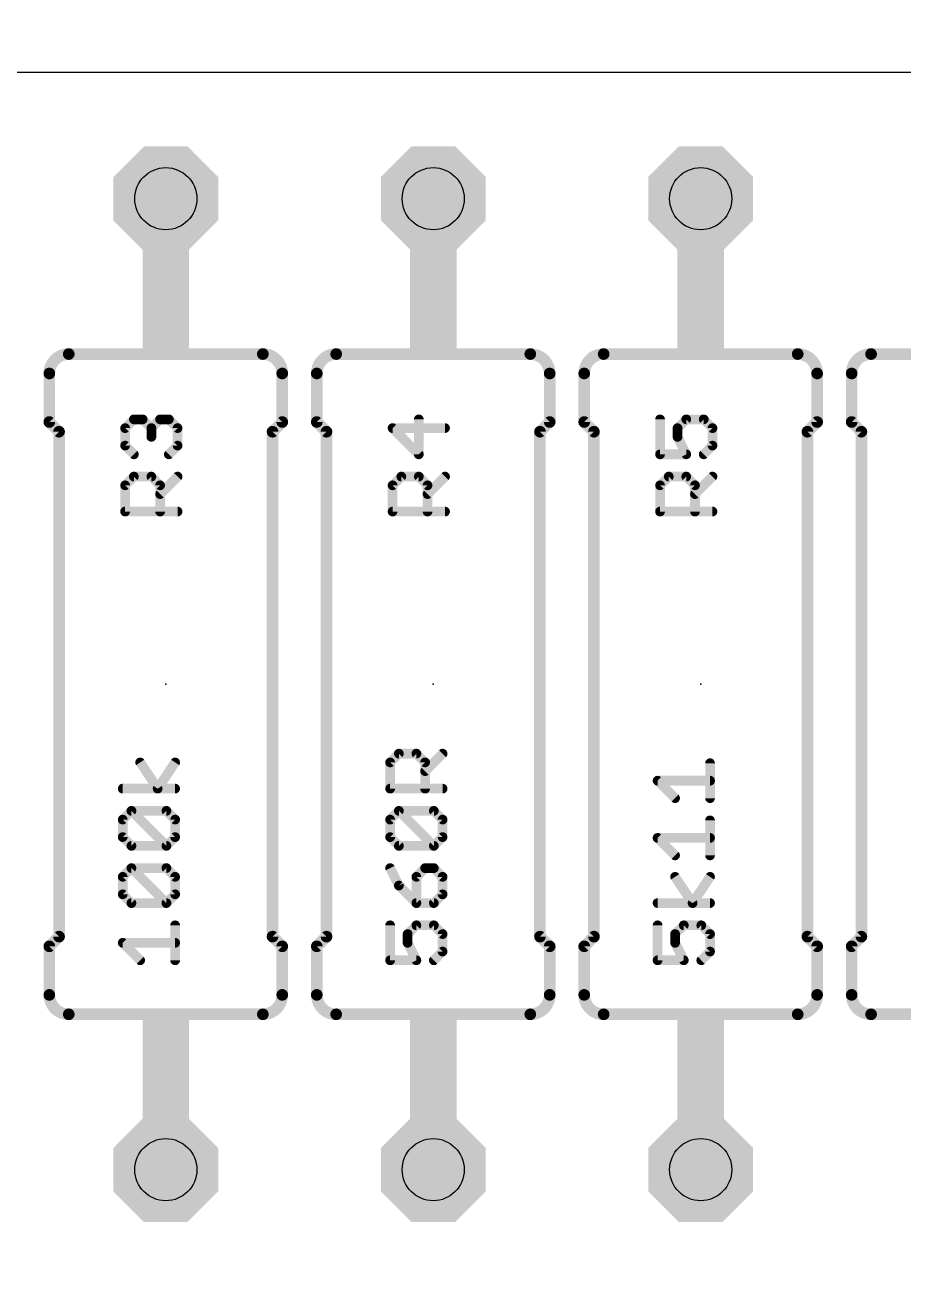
# Model space of a CAD drawing. Header units: inches. Extents: x -5 to 142, y -3 to 122.
# Drawn here: x 45.66 to 57.15, y 64.89 to 81.12 of the extents above; entities that cross this region are included whole.
import ezdxf

# ---------------------------------------------------------------- set-up
doc = ezdxf.new("R2010")
doc.units = ezdxf.units.IN
doc.header["$MEASUREMENT"] = 0
for name, color, linetype in [('17', 82, 'Continuous'), ('20', 7, 'Continuous'), ('21', 253, 'Continuous'), ('23', 7, 'Continuous'), ('25', 253, 'Continuous'), ('27', 253, 'Continuous'), ('29', 253, 'Continuous'), ('44', 253, 'Continuous'), ('51', 253, 'Continuous')]:
    doc.layers.add(name, color=color, linetype=linetype)

# ---------------------------------------------------------------- blocks, each defined once
blk = doc.blocks.new('RECT')
blk.add_solid([(-0.5, -0.5), (0.5, -0.5), (-0.5, 0.5), (0.5, 0.5)])
blk = doc.blocks.new('OCTAGONP')
at = {"const_width": 0.5}
blk.add_lwpolyline([(-0.25, -0.1036), (-0.25, 0.1036), (-0.1036, 0.25), (0.1036, 0.25), (0.25, 0.1036), (0.25, -0.1036), (0.1036, -0.25), (-0.1036, -0.25), (-0.25, -0.1036), (-0.25, 0.1036)], dxfattribs=at)

msp = doc.modelspace()

# ---------------------------------------------------------------- linework, layer by layer
msp.add_lwpolyline([(137, 106.5), (128, 106.5), (128, 85.5), (109.5, 85.5), (109.5, 80.5), (2, 80.5), (2, 34.5), (127, 34.5), (127, 9.5), (137, 9.5), (137, 34.5), (137, 80.5), (137, 85.5)], close=True)
msp.add_circle((69.5, 94), 16)
at = {"layer": '20'}
msp.add_line((109.5, 80.5), (2, 80.5), dxfattribs=at)
at = {"layer": '21'}
for points, const_width in [([(46.23, 76.818, 0.4142), (45.976, 76.564)], 0.1524), ([(46.23, 76.8561, 1), (46.23, 76.7799)], 0.0762), ([(46.23, 76.7799, 1), (46.23, 76.8561)], 0.0762), ([(49.024, 76.564, 0.4142), (48.77, 76.818)], 0.1524), ([(48.77, 76.8561, 1), (48.77, 76.7799)], 0.0762), ([(48.77, 76.7799, 1), (48.77, 76.8561)], 0.0762), ([(49.73, 76.818, 0.4142), (49.476, 76.564)], 0.1524), ([(49.73, 76.8561, 1), (49.73, 76.7799)], 0.0762), ([(49.73, 76.7799, 1), (49.73, 76.8561)], 0.0762), ([(52.524, 76.564, 0.4142), (52.27, 76.818)], 0.1524), ([(52.27, 76.8561, 1), (52.27, 76.7799)], 0.0762), ([(52.27, 76.7799, 1), (52.27, 76.8561)], 0.0762), ([(53.23, 76.818, 0.4142), (52.976, 76.564)], 0.1524), ([(53.23, 76.8561, 1), (53.23, 76.7799)], 0.0762), ([(53.23, 76.7799, 1), (53.23, 76.8561)], 0.0762), ([(56.024, 76.564, 0.4142), (55.77, 76.818)], 0.1524), ([(55.77, 76.8561, 1), (55.77, 76.7799)], 0.0762), ([(55.77, 76.7799, 1), (55.77, 76.8561)], 0.0762), ([(56.73, 76.818, 0.4142), (56.476, 76.564)], 0.1524), ([(56.73, 76.8561, 1), (56.73, 76.7799)], 0.0762), ([(56.73, 76.7799, 1), (56.73, 76.8561)], 0.0762), ([(46.0141, 76.564, 1), (45.9379, 76.564)], 0.0762), ([(49.0621, 76.564, 1), (48.9859, 76.564)], 0.0762), ([(49.5141, 76.564, 1), (49.4379, 76.564)], 0.0762), ([(52.5621, 76.564, 1), (52.4859, 76.564)], 0.0762), ([(53.0141, 76.564, 1), (52.9379, 76.564)], 0.0762), ([(56.0621, 76.564, 1), (55.9859, 76.564)], 0.0762), ([(56.5141, 76.564, 1), (56.4379, 76.564)], 0.0762), ([(45.9379, 76.564, 1), (46.0141, 76.564)], 0.0762), ([(48.9859, 76.564, 1), (49.0621, 76.564)], 0.0762), ([(49.4379, 76.564, 1), (49.5141, 76.564)], 0.0762), ([(52.4859, 76.564, 1), (52.5621, 76.564)], 0.0762), ([(52.9379, 76.564, 1), (53.0141, 76.564)], 0.0762), ([(55.9859, 76.564, 1), (56.0621, 76.564)], 0.0762), ([(56.4379, 76.564, 1), (56.5141, 76.564)], 0.0762), ([(46.0029, 75.9559, 1), (45.9491, 75.9021)], 0.0762), ([(49.0509, 75.9021, 1), (48.9971, 75.9559)], 0.0762), ([(49.5029, 75.9559, 1), (49.4491, 75.9021)], 0.0762), ([(52.5509, 75.9021, 1), (52.4971, 75.9559)], 0.0762), ([(53.0029, 75.9559, 1), (52.9491, 75.9021)], 0.0762), ([(56.0509, 75.9021, 1), (55.9971, 75.9559)], 0.0762), ([(56.5029, 75.9559, 1), (56.4491, 75.9021)], 0.0762), ([(45.9379, 75.929, 1), (46.0141, 75.929)], 0.0762), ([(46.1411, 75.802, 1), (46.0649, 75.802)], 0.0762), ([(46.0761, 75.7751, 1), (46.1299, 75.8289)], 0.0762), ([(48.9351, 75.802, 1), (48.8589, 75.802)], 0.0762), ([(48.8701, 75.8289, 1), (48.9239, 75.7751)], 0.0762), ([(48.9859, 75.929, 1), (49.0621, 75.929)], 0.0762), ([(49.4379, 75.929, 1), (49.5141, 75.929)], 0.0762), ([(49.6411, 75.802, 1), (49.5649, 75.802)], 0.0762), ([(49.5761, 75.7751, 1), (49.6299, 75.8289)], 0.0762), ([(52.4351, 75.802, 1), (52.3589, 75.802)], 0.0762), ([(52.3701, 75.8289, 1), (52.4239, 75.7751)], 0.0762), ([(52.4859, 75.929, 1), (52.5621, 75.929)], 0.0762), ([(52.9379, 75.929, 1), (53.0141, 75.929)], 0.0762), ([(53.1411, 75.802, 1), (53.0649, 75.802)], 0.0762), ([(53.0761, 75.7751, 1), (53.1299, 75.8289)], 0.0762), ([(55.9351, 75.802, 1), (55.8589, 75.802)], 0.0762), ([(55.8701, 75.8289, 1), (55.9239, 75.7751)], 0.0762), ([(55.9859, 75.929, 1), (56.0621, 75.929)], 0.0762), ([(56.4379, 75.929, 1), (56.5141, 75.929)], 0.0762), ([(56.6411, 75.802, 1), (56.5649, 75.802)], 0.0762), ([(56.5761, 75.7751, 1), (56.6299, 75.8289)], 0.0762), ([(46.0649, 69.198, 1), (46.1411, 69.198)], 0.0762), ([(46.1299, 69.1711, 1), (46.0761, 69.2249)], 0.0762), ([(48.8589, 69.198, 1), (48.9351, 69.198)], 0.0762), ([(48.9239, 69.2249, 1), (48.8701, 69.1711)], 0.0762), ([(49.5649, 69.198, 1), (49.6411, 69.198)], 0.0762), ([(49.6299, 69.1711, 1), (49.5761, 69.2249)], 0.0762), ([(52.3589, 69.198, 1), (52.4351, 69.198)], 0.0762), ([(52.4239, 69.2249, 1), (52.3701, 69.1711)], 0.0762), ([(53.0649, 69.198, 1), (53.1411, 69.198)], 0.0762), ([(53.1299, 69.1711, 1), (53.0761, 69.2249)], 0.0762), ([(55.8589, 69.198, 1), (55.9351, 69.198)], 0.0762), ([(55.9239, 69.2249, 1), (55.8701, 69.1711)], 0.0762), ([(56.5649, 69.198, 1), (56.6411, 69.198)], 0.0762), ([(56.6299, 69.1711, 1), (56.5761, 69.2249)], 0.0762), ([(46.0141, 69.071, 1), (45.9379, 69.071)], 0.0762), ([(45.9491, 69.0979, 1), (46.0029, 69.0441)], 0.0762), ([(49.0621, 69.071, 1), (48.9859, 69.071)], 0.0762), ([(48.9971, 69.0441, 1), (49.0509, 69.0979)], 0.0762), ([(49.5141, 69.071, 1), (49.4379, 69.071)], 0.0762), ([(49.4491, 69.0979, 1), (49.5029, 69.0441)], 0.0762), ([(52.5621, 69.071, 1), (52.4859, 69.071)], 0.0762), ([(52.4971, 69.0441, 1), (52.5509, 69.0979)], 0.0762), ([(53.0141, 69.071, 1), (52.9379, 69.071)], 0.0762), ([(52.9491, 69.0979, 1), (53.0029, 69.0441)], 0.0762), ([(56.0621, 69.071, 1), (55.9859, 69.071)], 0.0762), ([(55.9971, 69.0441, 1), (56.0509, 69.0979)], 0.0762), ([(56.5141, 69.071, 1), (56.4379, 69.071)], 0.0762), ([(56.4491, 69.0979, 1), (56.5029, 69.0441)], 0.0762), ([(45.976, 68.436, 0.4142), (46.23, 68.182)], 0.1524), ([(46.0141, 68.436, 1), (45.9379, 68.436)], 0.0762), ([(45.9379, 68.436, 1), (46.0141, 68.436)], 0.0762), ([(48.77, 68.182, 0.4142), (49.024, 68.436)], 0.1524), ([(49.0621, 68.436, 1), (48.9859, 68.436)], 0.0762), ([(48.9859, 68.436, 1), (49.0621, 68.436)], 0.0762), ([(49.476, 68.436, 0.4142), (49.73, 68.182)], 0.1524), ([(49.5141, 68.436, 1), (49.4379, 68.436)], 0.0762), ([(49.4379, 68.436, 1), (49.5141, 68.436)], 0.0762), ([(52.27, 68.182, 0.4142), (52.524, 68.436)], 0.1524), ([(52.5621, 68.436, 1), (52.4859, 68.436)], 0.0762), ([(52.4859, 68.436, 1), (52.5621, 68.436)], 0.0762), ([(52.976, 68.436, 0.4142), (53.23, 68.182)], 0.1524), ([(53.0141, 68.436, 1), (52.9379, 68.436)], 0.0762), ([(52.9379, 68.436, 1), (53.0141, 68.436)], 0.0762), ([(55.77, 68.182, 0.4142), (56.024, 68.436)], 0.1524), ([(56.0621, 68.436, 1), (55.9859, 68.436)], 0.0762), ([(55.9859, 68.436, 1), (56.0621, 68.436)], 0.0762), ([(56.476, 68.436, 0.4142), (56.73, 68.182)], 0.1524), ([(56.5141, 68.436, 1), (56.4379, 68.436)], 0.0762), ([(56.4379, 68.436, 1), (56.5141, 68.436)], 0.0762), ([(46.23, 68.2201, 1), (46.23, 68.1439)], 0.0762), ([(46.23, 68.1439, 1), (46.23, 68.2201)], 0.0762), ([(48.77, 68.2201, 1), (48.77, 68.1439)], 0.0762), ([(48.77, 68.1439, 1), (48.77, 68.2201)], 0.0762), ([(49.73, 68.2201, 1), (49.73, 68.1439)], 0.0762), ([(49.73, 68.1439, 1), (49.73, 68.2201)], 0.0762), ([(52.27, 68.2201, 1), (52.27, 68.1439)], 0.0762), ([(52.27, 68.1439, 1), (52.27, 68.2201)], 0.0762), ([(53.23, 68.2201, 1), (53.23, 68.1439)], 0.0762), ([(53.23, 68.1439, 1), (53.23, 68.2201)], 0.0762), ([(55.77, 68.2201, 1), (55.77, 68.1439)], 0.0762), ([(55.77, 68.1439, 1), (55.77, 68.2201)], 0.0762), ([(56.73, 68.2201, 1), (56.73, 68.1439)], 0.0762), ([(56.73, 68.1439, 1), (56.73, 68.2201)], 0.0762)]:
    msp.add_lwpolyline(points, format="xyb", dxfattribs=dict(at, const_width=const_width))
at = {"layer": '21', "const_width": 0.1524}
for points in [[(46.23, 76.818), (48.77, 76.818)], [(49.73, 76.818), (52.27, 76.818)], [(53.23, 76.818), (55.77, 76.818)], [(59.27, 76.818), (56.73, 76.818)], [(45.976, 76.564), (45.976, 75.929)], [(49.024, 76.564), (49.024, 75.929)], [(49.476, 76.564), (49.476, 75.929)], [(52.524, 76.564), (52.524, 75.929)], [(52.976, 76.564), (52.976, 75.929)], [(56.024, 76.564), (56.024, 75.929)], [(56.476, 76.564), (56.476, 75.929)], [(46.103, 75.802), (45.976, 75.929)], [(48.897, 75.802), (49.024, 75.929)], [(49.603, 75.802), (49.476, 75.929)], [(52.397, 75.802), (52.524, 75.929)], [(53.103, 75.802), (52.976, 75.929)], [(55.897, 75.802), (56.024, 75.929)], [(56.603, 75.802), (56.476, 75.929)], [(46.103, 69.198), (46.103, 75.802)], [(48.897, 69.198), (48.897, 75.802)], [(49.603, 69.198), (49.603, 75.802)], [(52.397, 69.198), (52.397, 75.802)], [(53.103, 69.198), (53.103, 75.802)], [(55.897, 69.198), (55.897, 75.802)], [(56.603, 75.802), (56.603, 69.198)], [(46.103, 69.198), (45.976, 69.071)], [(48.897, 69.198), (49.024, 69.071)], [(49.603, 69.198), (49.476, 69.071)], [(52.397, 69.198), (52.524, 69.071)], [(53.103, 69.198), (52.976, 69.071)], [(55.897, 69.198), (56.024, 69.071)], [(56.603, 69.198), (56.476, 69.071)], [(45.976, 68.436), (45.976, 69.071)], [(49.024, 68.436), (49.024, 69.071)], [(49.476, 68.436), (49.476, 69.071)], [(52.524, 68.436), (52.524, 69.071)], [(52.976, 68.436), (52.976, 69.071)], [(56.024, 68.436), (56.024, 69.071)], [(56.476, 68.436), (56.476, 69.071)], [(46.23, 68.182), (48.77, 68.182)], [(49.73, 68.182), (52.27, 68.182)], [(53.23, 68.182), (55.77, 68.182)], [(59.27, 68.182), (56.73, 68.182)]]:
    msp.add_lwpolyline(points, dxfattribs=at)
at = {"layer": '23'}
for p in [(47.5, 72.5), (51, 72.5), (54.5, 72.5)]:
    msp.add_point(p, dxfattribs=at)
at = {"layer": '25', "const_width": 0.127}
for points in [[(46.9679, 75.8493), (47.0823, 75.9637)], [(47.0823, 75.9637), (47.1967, 75.9637)], [(47.1967, 75.9637), (47.3111, 75.8493)], [(47.3111, 75.8493), (47.4255, 75.9637)], [(47.4255, 75.9637), (47.5399, 75.9637)], [(47.5399, 75.9637), (47.6543, 75.8493)], [(50.8111, 75.5061), (50.8111, 75.9637)], [(53.9679, 75.9637), (53.9679, 75.5061)], [(54.1967, 75.8493), (54.3111, 75.9637)], [(54.3111, 75.9637), (54.5399, 75.9637)], [(54.5399, 75.9637), (54.6543, 75.8493)], [(46.9679, 75.6205), (46.9679, 75.8493)], [(47.3111, 75.8493), (47.3111, 75.7349)], [(47.6543, 75.8493), (47.6543, 75.6205)], [(51.1543, 75.8493), (50.4679, 75.8493)], [(50.4679, 75.8493), (50.8111, 75.5061)], [(54.1967, 75.7349), (54.1967, 75.8493)], [(54.6543, 75.8493), (54.6543, 75.6205)], [(47.0823, 75.5061), (46.9679, 75.6205)], [(47.6543, 75.6205), (47.5399, 75.5061)], [(54.3111, 75.5061), (54.1967, 75.7349)], [(54.6543, 75.6205), (54.5399, 75.5061)], [(53.9679, 75.5061), (54.3111, 75.5061)], [(46.9679, 75.1009), (47.0823, 75.2153)], [(47.0823, 75.2153), (47.3111, 75.2153)], [(47.3111, 75.2153), (47.4255, 75.1009)], [(47.4255, 74.9865), (47.6543, 75.2153)], [(50.4679, 75.1009), (50.5823, 75.2153)], [(50.5823, 75.2153), (50.8111, 75.2153)], [(50.8111, 75.2153), (50.9255, 75.1009)], [(50.9255, 74.9865), (51.1543, 75.2153)], [(53.9679, 75.1009), (54.0823, 75.2153)], [(54.0823, 75.2153), (54.3111, 75.2153)], [(54.3111, 75.2153), (54.4255, 75.1009)], [(54.4255, 74.9865), (54.6543, 75.2153)], [(46.9679, 74.7577), (46.9679, 75.1009)], [(47.4255, 75.1009), (47.4255, 74.7577)], [(50.4679, 74.7577), (50.4679, 75.1009)], [(50.9255, 75.1009), (50.9255, 74.7577)], [(53.9679, 74.7577), (53.9679, 75.1009)], [(54.4255, 75.1009), (54.4255, 74.7577)], [(47.6543, 74.7577), (46.9679, 74.7577)], [(51.1543, 74.7577), (50.4679, 74.7577)], [(54.6543, 74.7577), (53.9679, 74.7577)]]:
    msp.add_lwpolyline(points, dxfattribs=at)
at = {"layer": '25', "const_width": 0.0635}
for points in [[(47.0823, 75.9954, 1), (47.0823, 75.9319)], [(47.1048, 75.9412, 1), (47.0599, 75.9861)], [(47.2192, 75.9861, 1), (47.1743, 75.9412)], [(47.1967, 75.9319, 1), (47.1967, 75.9954)], [(47.4255, 75.9954, 1), (47.4255, 75.9319)], [(47.448, 75.9412, 1), (47.4031, 75.9861)], [(47.5624, 75.9861, 1), (47.5175, 75.9412)], [(47.5399, 75.9319, 1), (47.5399, 75.9954)], [(50.8429, 75.9637, 1), (50.7794, 75.9637)], [(53.9997, 75.9637, 1), (53.9362, 75.9637)], [(54.3111, 75.9954, 1), (54.3111, 75.9319)], [(54.3336, 75.9412, 1), (54.2887, 75.9861)], [(54.5624, 75.9861, 1), (54.5175, 75.9412)], [(54.5399, 75.9319, 1), (54.5399, 75.9954)], [(46.9997, 75.8493, 1), (46.9362, 75.8493)], [(46.9455, 75.8717, 1), (46.9904, 75.8268)], [(47.3429, 75.8493, 1), (47.2794, 75.8493)], [(47.2887, 75.8717, 1), (47.3336, 75.8268)], [(47.2887, 75.8268, 1), (47.3336, 75.8717)], [(47.6861, 75.8493, 1), (47.6225, 75.8493)], [(47.6318, 75.8268, 1), (47.6768, 75.8717)], [(50.4679, 75.881, 1), (50.4679, 75.8175)], [(50.4904, 75.8717, 1), (50.4455, 75.8268)], [(51.1543, 75.8175, 1), (51.1543, 75.881)], [(54.2285, 75.8493, 1), (54.165, 75.8493)], [(54.1743, 75.8717, 1), (54.2192, 75.8268)], [(54.6861, 75.8493, 1), (54.6225, 75.8493)], [(54.6318, 75.8268, 1), (54.6768, 75.8717)], [(46.9904, 75.6429, 1), (46.9455, 75.598)], [(47.2794, 75.7349, 1), (47.3429, 75.7349)], [(47.6768, 75.598, 1), (47.6318, 75.6429)], [(54.2251, 75.7491, 1), (54.1683, 75.7207)], [(54.165, 75.7349, 1), (54.2285, 75.7349)], [(54.6768, 75.598, 1), (54.6318, 75.6429)], [(46.9362, 75.6205, 1), (46.9997, 75.6205)], [(47.0599, 75.4836, 1), (47.1048, 75.5285)], [(47.5175, 75.5285, 1), (47.5624, 75.4836)], [(47.6225, 75.6205, 1), (47.6861, 75.6205)], [(50.7794, 75.5061, 1), (50.8429, 75.5061)], [(50.7887, 75.4836, 1), (50.8336, 75.5285)], [(53.9679, 75.5378, 1), (53.9679, 75.4743)], [(53.9362, 75.5061, 1), (53.9997, 75.5061)], [(54.2827, 75.4919, 1), (54.3395, 75.5203)], [(54.3111, 75.4743, 1), (54.3111, 75.5378)], [(54.5175, 75.5285, 1), (54.5624, 75.4836)], [(54.6225, 75.6205, 1), (54.6861, 75.6205)], [(47.0823, 75.247, 1), (47.0823, 75.1835)], [(47.1048, 75.1928, 1), (47.0599, 75.2377)], [(47.3336, 75.2377, 1), (47.2887, 75.1928)], [(47.3111, 75.1835, 1), (47.3111, 75.247)], [(47.6768, 75.1928, 1), (47.6318, 75.2377)], [(50.5823, 75.247, 1), (50.5823, 75.1835)], [(50.6048, 75.1928, 1), (50.5599, 75.2377)], [(50.8336, 75.2377, 1), (50.7887, 75.1928)], [(50.8111, 75.1835, 1), (50.8111, 75.247)], [(51.1768, 75.1928, 1), (51.1318, 75.2377)], [(54.0823, 75.247, 1), (54.0823, 75.1835)], [(54.1048, 75.1928, 1), (54.0599, 75.2377)], [(54.3336, 75.2377, 1), (54.2887, 75.1928)], [(54.3111, 75.1835, 1), (54.3111, 75.247)], [(54.6768, 75.1928, 1), (54.6318, 75.2377)], [(46.9997, 75.1009, 1), (46.9362, 75.1009)], [(46.9455, 75.1233, 1), (46.9904, 75.0784)], [(47.4573, 75.1009, 1), (47.3938, 75.1009)], [(47.4031, 75.0089, 1), (47.448, 74.964)], [(47.4031, 75.0784, 1), (47.448, 75.1233)], [(50.4997, 75.1009, 1), (50.4362, 75.1009)], [(50.4455, 75.1233, 1), (50.4904, 75.0784)], [(50.9573, 75.1009, 1), (50.8938, 75.1009)], [(50.9031, 75.0089, 1), (50.948, 74.964)], [(50.9031, 75.0784, 1), (50.948, 75.1233)], [(53.9997, 75.1009, 1), (53.9362, 75.1009)], [(53.9455, 75.1233, 1), (53.9904, 75.0784)], [(54.4573, 75.1009, 1), (54.3938, 75.1009)], [(54.4031, 75.0089, 1), (54.448, 74.964)], [(54.4031, 75.0784, 1), (54.448, 75.1233)], [(46.9679, 74.7894, 1), (46.9679, 74.7259)], [(46.9362, 74.7577, 1), (46.9997, 74.7577)], [(47.3938, 74.7577, 1), (47.4573, 74.7577)], [(47.6543, 74.7259, 1), (47.6543, 74.7894)], [(50.4679, 74.7894, 1), (50.4679, 74.7259)], [(50.4362, 74.7577, 1), (50.4997, 74.7577)], [(50.8938, 74.7577, 1), (50.9573, 74.7577)], [(51.1543, 74.7259, 1), (51.1543, 74.7894)], [(53.9679, 74.7894, 1), (53.9679, 74.7259)], [(53.9362, 74.7577, 1), (53.9997, 74.7577)], [(54.3938, 74.7577, 1), (54.4573, 74.7577)], [(54.6543, 74.7259, 1), (54.6543, 74.7894)]]:
    msp.add_lwpolyline(points, format="xyb", dxfattribs=at)
at = {"layer": '27', "const_width": 0.127}
for points in [[(50.4359, 71.4769), (50.5503, 71.5913)], [(50.5503, 71.5913), (50.7791, 71.5913)], [(50.7791, 71.5913), (50.8935, 71.4769)], [(50.8935, 71.3625), (51.1223, 71.5913)], [(47.3935, 71.1337), (47.1647, 71.4769)], [(47.6223, 71.4769), (47.3935, 71.1337)], [(50.4359, 71.1337), (50.4359, 71.4769)], [(50.8935, 71.4769), (50.8935, 71.1337)], [(54.6223, 71.009), (54.6223, 71.4666)], [(54.1647, 71.009), (53.9359, 71.2378)], [(53.9359, 71.2378), (54.6223, 71.2378)], [(47.6223, 71.1337), (46.9359, 71.1337)], [(51.1223, 71.1337), (50.4359, 71.1337)], [(46.9359, 70.7285), (47.0503, 70.8429)], [(46.9359, 70.4997), (46.9359, 70.7285)], [(47.0503, 70.8429), (47.5079, 70.8429)], [(47.5079, 70.3853), (47.0503, 70.8429)], [(47.5079, 70.8429), (47.6223, 70.7285)], [(47.6223, 70.7285), (47.6223, 70.4997)], [(50.4359, 70.7285), (50.5503, 70.8429)], [(50.4359, 70.4997), (50.4359, 70.7285)], [(50.5503, 70.8429), (51.0079, 70.8429)], [(51.0079, 70.3853), (50.5503, 70.8429)], [(51.0079, 70.8429), (51.1223, 70.7285)], [(51.1223, 70.7285), (51.1223, 70.4997)], [(54.6223, 70.2606), (54.6223, 70.7182)], [(47.0503, 70.3853), (46.9359, 70.4997)], [(47.6223, 70.4997), (47.5079, 70.3853)], [(50.5503, 70.3853), (50.4359, 70.4997)], [(51.1223, 70.4997), (51.0079, 70.3853)], [(54.1647, 70.2606), (53.9359, 70.4894)], [(53.9359, 70.4894), (54.6223, 70.4894)], [(47.5079, 70.3853), (47.0503, 70.3853)], [(51.0079, 70.3853), (50.5503, 70.3853)], [(46.9359, 69.9801), (47.0503, 70.0945)], [(47.0503, 70.0945), (47.5079, 70.0945)], [(47.5079, 69.6369), (47.0503, 70.0945)], [(47.5079, 70.0945), (47.6223, 69.9801)], [(50.4359, 70.0945), (50.5503, 69.8657)], [(50.8935, 70.0945), (50.7791, 69.9801)], [(51.0079, 70.0945), (50.8935, 70.0945)], [(51.1223, 69.9801), (51.0079, 70.0945)], [(46.9359, 69.7513), (46.9359, 69.9801)], [(47.6223, 69.9801), (47.6223, 69.7513)], [(50.7791, 69.9801), (50.7791, 69.6369)], [(51.1223, 69.7513), (51.1223, 69.9801)], [(54.3935, 69.6369), (54.1647, 69.9801)], [(54.6223, 69.9801), (54.3935, 69.6369)], [(50.5503, 69.8657), (50.7791, 69.6369)], [(47.0503, 69.6369), (46.9359, 69.7513)], [(47.5079, 69.6369), (47.0503, 69.6369)], [(47.6223, 69.7513), (47.5079, 69.6369)], [(50.7791, 69.6369), (51.0079, 69.6369)], [(51.0079, 69.6369), (51.1223, 69.7513)], [(54.6223, 69.6369), (53.9359, 69.6369)], [(47.6223, 68.8885), (47.6223, 69.3461)], [(50.4359, 69.3461), (50.4359, 68.8885)], [(50.6647, 69.2317), (50.7791, 69.3461)], [(50.7791, 69.3461), (51.0079, 69.3461)], [(51.0079, 69.3461), (51.1223, 69.2317)], [(53.9359, 69.3461), (53.9359, 68.8885)], [(54.1647, 69.2317), (54.2791, 69.3461)], [(54.2791, 69.3461), (54.5079, 69.3461)], [(54.5079, 69.3461), (54.6223, 69.2317)], [(47.1647, 68.8885), (46.9359, 69.1173)], [(46.9359, 69.1173), (47.6223, 69.1173)], [(50.6647, 69.1173), (50.6647, 69.2317)], [(50.7791, 68.8885), (50.6647, 69.1173)], [(51.1223, 69.2317), (51.1223, 69.0029)], [(54.1647, 69.1173), (54.1647, 69.2317)], [(54.2791, 68.8885), (54.1647, 69.1173)], [(54.6223, 69.2317), (54.6223, 69.0029)], [(51.1223, 69.0029), (51.0079, 68.8885)], [(54.6223, 69.0029), (54.5079, 68.8885)], [(50.4359, 68.8885), (50.7791, 68.8885)], [(53.9359, 68.8885), (54.2791, 68.8885)]]:
    msp.add_lwpolyline(points, dxfattribs=at)
at = {"layer": '27', "const_width": 0.0635}
for points in [[(50.5503, 71.6231, 1), (50.5503, 71.5596)], [(50.5728, 71.5689, 1), (50.5279, 71.6138)], [(50.8016, 71.6138, 1), (50.7567, 71.5689)], [(50.7791, 71.5596, 1), (50.7791, 71.6231)], [(51.1448, 71.5689, 1), (51.0998, 71.6138)], [(47.1911, 71.4945, 1), (47.1383, 71.4593)], [(47.6487, 71.4593, 1), (47.5959, 71.4945)], [(50.4677, 71.4769, 1), (50.4042, 71.4769)], [(50.4135, 71.4994, 1), (50.4584, 71.4545)], [(50.9253, 71.4769, 1), (50.8618, 71.4769)], [(50.8711, 71.4545, 1), (50.916, 71.4994)], [(54.6541, 71.4666, 1), (54.5906, 71.4666)], [(50.8711, 71.385, 1), (50.916, 71.3401)], [(53.9359, 71.2696, 1), (53.9359, 71.2061)], [(53.9584, 71.2603, 1), (53.9135, 71.2154)], [(54.6223, 71.2061, 1), (54.6223, 71.2696)], [(46.9359, 71.1655, 1), (46.9359, 71.102)], [(47.3671, 71.1514, 1), (47.4199, 71.1161)], [(47.3671, 71.1161, 1), (47.4199, 71.1514)], [(47.6223, 71.102, 1), (47.6223, 71.1655)], [(50.4359, 71.1655, 1), (50.4359, 71.102)], [(50.4042, 71.1337, 1), (50.4677, 71.1337)], [(50.8618, 71.1337, 1), (50.9253, 71.1337)], [(51.1223, 71.102, 1), (51.1223, 71.1655)], [(54.1423, 70.9866, 1), (54.1872, 71.0315)], [(54.5906, 71.009, 1), (54.6541, 71.009)], [(46.9677, 70.7285, 1), (46.9042, 70.7285)], [(47.0503, 70.8747, 1), (47.0503, 70.8112)], [(47.0728, 70.8654, 1), (47.0279, 70.8205)], [(47.0728, 70.8205, 1), (47.0279, 70.8654)], [(47.5304, 70.8654, 1), (47.4855, 70.8205)], [(47.5079, 70.8112, 1), (47.5079, 70.8747)], [(47.6541, 70.7285, 1), (47.5906, 70.7285)], [(50.4677, 70.7285, 1), (50.4042, 70.7285)], [(50.5503, 70.8747, 1), (50.5503, 70.8112)], [(50.5728, 70.8654, 1), (50.5279, 70.8205)], [(50.5728, 70.8205, 1), (50.5279, 70.8654)], [(51.0304, 70.8654, 1), (50.9855, 70.8205)], [(51.0079, 70.8112, 1), (51.0079, 70.8747)], [(51.1541, 70.7285, 1), (51.0906, 70.7285)], [(46.9135, 70.751, 1), (46.9584, 70.7061)], [(47.5998, 70.7061, 1), (47.6448, 70.751)], [(50.4135, 70.751, 1), (50.4584, 70.7061)], [(51.0998, 70.7061, 1), (51.1448, 70.751)], [(54.6541, 70.7182, 1), (54.5906, 70.7182)], [(46.9042, 70.4997, 1), (46.9677, 70.4997)], [(46.9584, 70.5222, 1), (46.9135, 70.4773)], [(47.5906, 70.4997, 1), (47.6541, 70.4997)], [(47.6448, 70.4773, 1), (47.5998, 70.5222)], [(50.4042, 70.4997, 1), (50.4677, 70.4997)], [(50.4584, 70.5222, 1), (50.4135, 70.4773)], [(51.0906, 70.4997, 1), (51.1541, 70.4997)], [(51.1448, 70.4773, 1), (51.0998, 70.5222)], [(53.9359, 70.5211, 1), (53.9359, 70.4576)], [(53.9584, 70.5118, 1), (53.9135, 70.4669)], [(54.6223, 70.4576, 1), (54.6223, 70.5211)], [(47.0503, 70.4171, 1), (47.0503, 70.3536)], [(47.0279, 70.3629, 1), (47.0728, 70.4078)], [(47.4855, 70.4078, 1), (47.5304, 70.3629)], [(47.4855, 70.3629, 1), (47.5304, 70.4078)], [(47.5079, 70.3536, 1), (47.5079, 70.4171)], [(50.5503, 70.4171, 1), (50.5503, 70.3536)], [(50.5279, 70.3629, 1), (50.5728, 70.4078)], [(50.9855, 70.4078, 1), (51.0304, 70.3629)], [(50.9855, 70.3629, 1), (51.0304, 70.4078)], [(51.0079, 70.3536, 1), (51.0079, 70.4171)], [(54.1423, 70.2381, 1), (54.1872, 70.283)], [(47.0503, 70.1263, 1), (47.0503, 70.0628)], [(47.0728, 70.117, 1), (47.0279, 70.0721)], [(47.0728, 70.0721, 1), (47.0279, 70.117)], [(47.5304, 70.117, 1), (47.4855, 70.0721)], [(47.5079, 70.0628, 1), (47.5079, 70.1263)], [(50.4643, 70.1087, 1), (50.4075, 70.0803)], [(50.8935, 70.1263, 1), (50.8935, 70.0628)], [(50.916, 70.0721, 1), (50.8711, 70.117)], [(51.0304, 70.117, 1), (50.9855, 70.0721)], [(51.0079, 70.0628, 1), (51.0079, 70.1263)], [(54.5906, 70.2606, 1), (54.6541, 70.2606)], [(46.9677, 69.9801, 1), (46.9042, 69.9801)], [(46.9135, 70.0026, 1), (46.9584, 69.9577)], [(47.6541, 69.9801, 1), (47.5906, 69.9801)], [(47.5998, 69.9577, 1), (47.6448, 70.0026)], [(50.8109, 69.9801, 1), (50.7474, 69.9801)], [(50.7567, 70.0026, 1), (50.8016, 69.9577)], [(51.1541, 69.9801, 1), (51.0906, 69.9801)], [(51.0998, 69.9577, 1), (51.1448, 70.0026)], [(54.1911, 69.9977, 1), (54.1383, 69.9625)], [(54.6487, 69.9625, 1), (54.5959, 69.9977)], [(50.5728, 69.8882, 1), (50.5279, 69.8433)], [(50.5219, 69.8515, 1), (50.5787, 69.8799)], [(46.9042, 69.7513, 1), (46.9677, 69.7513)], [(46.9584, 69.7738, 1), (46.9135, 69.7289)], [(47.0503, 69.6687, 1), (47.0503, 69.6052)], [(47.0279, 69.6145, 1), (47.0728, 69.6594)], [(47.4855, 69.6594, 1), (47.5304, 69.6145)], [(47.4855, 69.6145, 1), (47.5304, 69.6594)], [(47.5079, 69.6052, 1), (47.5079, 69.6687)], [(47.5906, 69.7513, 1), (47.6541, 69.7513)], [(47.6448, 69.7289, 1), (47.5998, 69.7738)], [(50.7791, 69.6687, 1), (50.7791, 69.6052)], [(50.7474, 69.6369, 1), (50.8109, 69.6369)], [(50.7567, 69.6145, 1), (50.8016, 69.6594)], [(50.9855, 69.6594, 1), (51.0304, 69.6145)], [(51.0079, 69.6052, 1), (51.0079, 69.6687)], [(51.0906, 69.7513, 1), (51.1541, 69.7513)], [(51.1448, 69.7289, 1), (51.0998, 69.7738)], [(53.9359, 69.6687, 1), (53.9359, 69.6052)], [(54.3671, 69.6545, 1), (54.4199, 69.6193)], [(54.3671, 69.6193, 1), (54.4199, 69.6545)], [(54.6223, 69.6052, 1), (54.6223, 69.6687)], [(47.6541, 69.3461, 1), (47.5906, 69.3461)], [(50.4677, 69.3461, 1), (50.4042, 69.3461)], [(50.7791, 69.3778, 1), (50.7791, 69.3143)], [(50.8016, 69.3236, 1), (50.7567, 69.3685)], [(51.0304, 69.3685, 1), (50.9855, 69.3236)], [(51.0079, 69.3143, 1), (51.0079, 69.3778)], [(53.9677, 69.3461, 1), (53.9042, 69.3461)], [(54.2791, 69.3778, 1), (54.2791, 69.3143)], [(54.3016, 69.3236, 1), (54.2567, 69.3685)], [(54.5304, 69.3685, 1), (54.4855, 69.3236)], [(54.5079, 69.3143, 1), (54.5079, 69.3778)], [(46.9359, 69.149, 1), (46.9359, 69.0855)], [(46.9584, 69.1397, 1), (46.9135, 69.0948)], [(47.6223, 69.0855, 1), (47.6223, 69.149)], [(50.6965, 69.2317, 1), (50.633, 69.2317)], [(50.6931, 69.1315, 1), (50.6363, 69.1031)], [(50.6423, 69.2541, 1), (50.6872, 69.2092)], [(51.1541, 69.2317, 1), (51.0906, 69.2317)], [(51.0998, 69.2092, 1), (51.1448, 69.2541)], [(54.1965, 69.2317, 1), (54.133, 69.2317)], [(54.1931, 69.1315, 1), (54.1363, 69.1031)], [(54.1423, 69.2541, 1), (54.1872, 69.2092)], [(54.6541, 69.2317, 1), (54.5906, 69.2317)], [(54.5998, 69.2092, 1), (54.6448, 69.2541)], [(50.633, 69.1173, 1), (50.6965, 69.1173)], [(51.0906, 69.0029, 1), (51.1541, 69.0029)], [(51.1448, 68.9804, 1), (51.0998, 69.0253)], [(54.133, 69.1173, 1), (54.1965, 69.1173)], [(54.5906, 69.0029, 1), (54.6541, 69.0029)], [(54.6448, 68.9804, 1), (54.5998, 69.0253)], [(47.1423, 68.866, 1), (47.1872, 68.911)], [(47.5906, 68.8885, 1), (47.6541, 68.8885)], [(50.4359, 68.9203, 1), (50.4359, 68.8567)], [(50.4042, 68.8885, 1), (50.4677, 68.8885)], [(50.7507, 68.8743, 1), (50.8075, 68.9027)], [(50.7791, 68.8567, 1), (50.7791, 68.9203)], [(50.9855, 68.911, 1), (51.0304, 68.866)], [(53.9359, 68.9203, 1), (53.9359, 68.8567)], [(53.9042, 68.8885, 1), (53.9677, 68.8885)], [(54.2507, 68.8743, 1), (54.3075, 68.9027)], [(54.2791, 68.8567, 1), (54.2791, 68.9203)], [(54.4855, 68.911, 1), (54.5304, 68.866)]]:
    msp.add_lwpolyline(points, format="xyb", dxfattribs=at)
at = {"layer": '44'}
for centre in [(47.5, 78.85), (51, 78.85), (54.5, 78.85), (47.5, 66.15), (51, 66.15), (54.5, 66.15)]:
    msp.add_circle(centre, 0.4064, dxfattribs=at)
at = {"layer": '51', "const_width": 0.6096}
for points in [[(47.5, 78.85), (47.5, 77.58)], [(51, 78.85), (51, 77.58)], [(54.5, 78.85), (54.5, 77.58)], [(47.5, 66.15), (47.5, 67.42)], [(51, 66.15), (51, 67.42)], [(54.5, 66.15), (54.5, 67.42)]]:
    msp.add_lwpolyline(points, dxfattribs=at)
at = {"layer": '51', "const_width": 0.3048}
for points in [[(47.6524, 78.85, 1), (47.3476, 78.85)], [(51.1524, 78.85, 1), (50.8476, 78.85)], [(54.6524, 78.85, 1), (54.3476, 78.85)], [(47.3476, 77.58, 1), (47.6524, 77.58)], [(50.8476, 77.58, 1), (51.1524, 77.58)], [(54.3476, 77.58, 1), (54.6524, 77.58)], [(47.6524, 67.42, 1), (47.3476, 67.42)], [(51.1524, 67.42, 1), (50.8476, 67.42)], [(54.6524, 67.42, 1), (54.3476, 67.42)], [(47.3476, 66.15, 1), (47.6524, 66.15)], [(50.8476, 66.15, 1), (51.1524, 66.15)], [(54.3476, 66.15, 1), (54.6524, 66.15)]]:
    msp.add_lwpolyline(points, format="xyb", dxfattribs=at)

# ---------------------------------------------------------------- block references
at = {"layer": '17', "xscale": 1.2192, "yscale": 1.2192, "rotation": 270}
for p in [(47.5, 78.85), (51, 78.85), (54.5, 78.85), (47.5, 66.15), (51, 66.15), (54.5, 66.15)]:
    msp.add_blockref('OCTAGONP', p, dxfattribs=at)
at = {"layer": '21', "xscale": 0.8636, "yscale": 0.6096, "rotation": 270}
for p in [(47.5, 77.2498), (51, 77.2498), (54.5, 77.2498), (47.5, 67.7502), (51, 67.7502), (54.5, 67.7502)]:
    msp.add_blockref('RECT', p, dxfattribs=at)
at = {"layer": '29', "xscale": 1.3716, "yscale": 1.3716, "rotation": 270}
for p in [(47.5, 78.85), (51, 78.85), (54.5, 78.85), (47.5, 66.15), (51, 66.15), (54.5, 66.15)]:
    msp.add_blockref('OCTAGONP', p, dxfattribs=at)

doc.saveas('drawing.dxf')
